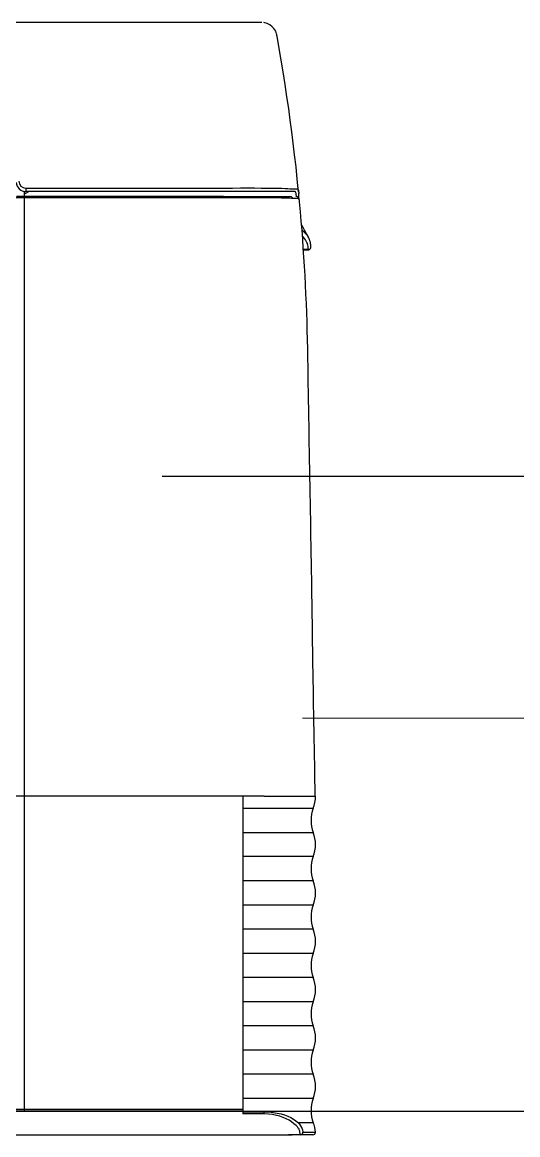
# Model space of a CAD drawing. Header units: centimetres. Extents: x 31 to 22766, y 238 to 3306.
# Drawn here: x 3090.96 to 3101.21, y 821.54 to 844.54 of the extents above; entities that cross this region are included whole.
import ezdxf
from ezdxf.xclip import XClip

# ---------------------------------------------------------------- set-up
doc = ezdxf.new("R2010")
doc.units = ezdxf.units.CM
doc.header["$XCLIPFRAME"] = 0
doc.linetypes.add('DASHED', pattern=[0.75, 0.5, -0.25])
doc.linetypes.add('HIDDEN', pattern=[0.375, 0.25, -0.125])
doc.layers.add('00_BORDA_SIVA', color=5, linetype='Continuous', lineweight=25)
doc.layers.add('M-HVAC-VRF DRENAJ HATTI', color=6, linetype='DASHED', lineweight=5)
doc.layers.add('M-VRF-BORU', color=3, linetype='Continuous')

# ---------------------------------------------------------------- blocks, each defined once
blk = doc.blocks.new('DUVAR PLANI')
at = {"layer": '00_BORDA_SIVA', "color": 251, "linetype": 'HIDDEN', "ltscale": 50}
blk.add_line((37350.638, 5342.619), (37500.638, 5342.619), dxfattribs=at)
blk = doc.blocks.new('fxaq 7.1 kw iç ünite')
at = {"color": 7, "linetype": 'Continuous', "true_color": 0xffffff}
for p, q in [((12597.165, 4111.525), (12596.907, 4111.525)), ((12596.956, 4111.579), (12597.382, 4111.579)), ((12597.175, 4111.467), (12597.165, 4111.525)), ((12597.214, 4111.579), (12597.225, 4111.518)), ((12597.215, 4111.579), (12597.214, 4111.579)), ((12597.225, 4111.518), (12597.229, 4111.504)), ((12597.229, 4111.504), (12597.234, 4111.49)), ((12597.234, 4111.49), (12597.239, 4111.477)), ((12597.384, 4111.578), (12597.464, 4111.579)), ((12597.464, 4111.579), (12597.384, 4111.578)), ((12597.384, 4111.577), (12597.384, 4111.578)), ((12597.384, 4111.578), (12597.384, 4111.578)), ((12597.385, 4111.579), (12597.464, 4111.579)), ((12691.404, 4111.579), (12597.465, 4111.579)), ((12596.951, 4111.329), (12597.259, 4111.329)), ((12597.239, 4111.477), (12597.245, 4111.464)), ((12597.245, 4111.464), (12597.252, 4111.452)), ((12597.252, 4111.452), (12597.26, 4111.44)), ((12597.308, 4111.291), (12597.259, 4111.329)), ((12597.26, 4111.44), (12597.269, 4111.428)), ((12597.269, 4111.428), (12597.279, 4111.416)), ((12597.279, 4111.416), (12597.29, 4111.403)), ((12597.29, 4111.403), (12597.303, 4111.39)), ((12597.303, 4111.39), (12597.349, 4111.35)), ((12597.36, 4111.256), (12597.308, 4111.291)), ((12597.349, 4111.35), (12597.398, 4111.313)), ((12597.416, 4111.224), (12597.36, 4111.256)), ((12597.398, 4111.313), (12597.451, 4111.279)), ((12597.451, 4111.279), (12597.509, 4111.248)), ((12597.478, 4111.196), (12597.416, 4111.224)), ((12597.544, 4111.17), (12597.478, 4111.196)), ((12597.509, 4111.248), (12597.571, 4111.221)), ((12597.617, 4111.148), (12597.544, 4111.17)), ((12597.571, 4111.221), (12597.639, 4111.197)), ((12597.695, 4111.13), (12597.617, 4111.148)), ((12597.639, 4111.197), (12597.712, 4111.177)), ((12597.78, 4111.116), (12597.695, 4111.13)), ((12597.712, 4111.177), (12597.791, 4111.162)), ((12597.87, 4111.107), (12597.78, 4111.116)), ((12597.791, 4111.162), (12597.875, 4111.152)), ((12597.966, 4111.103), (12597.87, 4111.107)), ((12597.875, 4111.152), (12597.966, 4111.148)), ((12597.966, 4111.148), (12597.966, 4111.103)), ((12597.966, 4111.148), (12598.404, 4111.148)), ((12598.404, 4111.103), (12597.966, 4111.103)), ((12598.404, 4104.579), (12598.404, 4111.148)), ((12598.404, 4111.093), (12700.404, 4111.093)), ((12700.404, 4111.05), (12598.404, 4111.05)), ((12602.929, 4092.074), (12602.929, 4111.093)), ((12596.951, 4110.829), (12598.404, 4110.829)), ((12596.951, 4110.329), (12598.404, 4110.329)), ((12596.951, 4109.829), (12598.404, 4109.829)), ((12596.951, 4109.329), (12598.404, 4109.329)), ((12596.951, 4108.829), (12598.404, 4108.829)), ((12596.951, 4108.329), (12598.404, 4108.329)), ((12596.951, 4107.829), (12598.404, 4107.829)), ((12596.951, 4107.329), (12598.404, 4107.329)), ((12596.951, 4106.829), (12598.404, 4106.829)), ((12596.951, 4106.329), (12598.404, 4106.329)), ((12596.951, 4105.829), (12598.404, 4105.829)), ((12598.404, 4105.329), (12596.951, 4105.329)), ((12598.404, 4104.829), (12596.951, 4104.829)), ((12597.966, 4104.579), (12596.904, 4104.579)), ((12596.909, 4104.579), (12596.912, 4104.409)), ((12596.912, 4104.409), (12596.915, 4104.247)), ((12597.966, 4104.579), (12603.104, 4104.579)), ((12602.929, 4104.579), (12603.129, 4104.579)), ((12596.915, 4104.247), (12596.918, 4104.088)), ((12596.918, 4104.088), (12596.921, 4103.926)), ((12596.921, 4103.926), (12596.924, 4103.759)), ((12596.924, 4103.759), (12596.928, 4103.586)), ((12596.928, 4103.586), (12596.931, 4103.409)), ((12596.931, 4103.409), (12596.934, 4103.231)), ((12596.934, 4103.231), (12596.937, 4103.055)), ((12596.937, 4103.055), (12596.94, 4102.88)), ((12596.94, 4102.88), (12596.943, 4102.706)), ((12596.943, 4102.706), (12596.946, 4102.531)), ((12596.946, 4102.531), (12596.948, 4102.358)), ((12596.948, 4102.358), (12596.951, 4102.188)), ((12596.951, 4102.188), (12596.954, 4102.023)), ((12596.954, 4102.023), (12596.956, 4101.863)), ((12596.956, 4101.863), (12596.958, 4101.708)), ((12596.958, 4101.708), (12596.96, 4101.558)), ((12596.96, 4101.558), (12596.963, 4101.412)), ((12596.963, 4101.412), (12596.965, 4101.269)), ((12596.965, 4101.269), (12596.967, 4101.127)), ((12596.967, 4101.127), (12596.969, 4100.985)), ((12596.969, 4100.985), (12596.971, 4100.843)), ((12596.971, 4100.843), (12596.973, 4100.701)), ((12596.973, 4100.701), (12596.975, 4100.568)), ((12596.975, 4100.568), (12596.977, 4100.437)), ((12596.977, 4100.437), (12596.98, 4100.274)), ((12596.98, 4100.274), (12596.983, 4100.097)), ((12596.983, 4100.097), (12596.986, 4099.921)), ((12596.986, 4099.921), (12596.989, 4099.747)), ((12596.989, 4099.747), (12596.992, 4099.572)), ((12596.992, 4099.572), (12596.995, 4099.396)), ((12596.995, 4099.396), (12596.998, 4099.22)), ((12596.998, 4099.22), (12597.001, 4099.043)), ((12597.001, 4099.043), (12597.004, 4098.865)), ((12597.004, 4098.865), (12597.007, 4098.688)), ((12597.007, 4098.688), (12597.01, 4098.512)), ((12597.01, 4098.512), (12597.013, 4098.338)), ((12597.013, 4098.338), (12597.016, 4098.163)), ((12597.016, 4098.163), (12597.019, 4097.989)), ((12597.019, 4097.989), (12597.022, 4097.813)), ((12597.022, 4097.813), (12597.025, 4097.636)), ((12597.025, 4097.636), (12597.029, 4097.457)), ((12597.029, 4097.457), (12597.032, 4097.278)), ((12597.032, 4097.278), (12597.035, 4097.098)), ((12597.035, 4097.098), (12597.038, 4096.92)), ((12597.038, 4096.92), (12597.041, 4096.743)), ((12597.041, 4096.743), (12597.044, 4096.569)), ((12597.044, 4096.569), (12597.047, 4096.398)), ((12597.047, 4096.398), (12597.05, 4096.228)), ((12597.05, 4096.228), (12597.053, 4096.058)), ((12597.053, 4096.058), (12597.056, 4095.886)), ((12597.056, 4095.886), (12597.059, 4095.71)), ((12597.059, 4095.71), (12597.062, 4095.528)), ((12597.062, 4095.528), (12597.065, 4095.339)), ((12597.065, 4095.338), (12597.069, 4095.138)), ((12597.066, 4095.339), (12597.066, 4095.339)), ((12597.066, 4095.339), (12597.066, 4095.339)), ((12597.066, 4095.339), (12597.066, 4095.339)), ((12597.066, 4095.339), (12597.066, 4095.339)), ((12597.066, 4095.339), (12597.066, 4095.339)), ((12597.066, 4095.339), (12597.066, 4095.339)), ((12597.066, 4095.339), (12597.066, 4095.339)), ((12597.069, 4095.138), (12597.074, 4094.95)), ((12597.074, 4094.95), (12597.079, 4094.766)), ((12597.079, 4094.766), (12597.086, 4094.583)), ((12597.086, 4094.583), (12597.093, 4094.394)), ((12597.093, 4094.394), (12597.101, 4094.203)), ((12597.101, 4094.203), (12597.11, 4094.01)), ((12597.11, 4094.01), (12597.12, 4093.816)), ((12597.12, 4093.816), (12597.131, 4093.624)), ((12597.131, 4093.624), (12597.143, 4093.434)), ((12597.143, 4093.434), (12597.156, 4093.246)), ((12597.002, 4093.234), (12597.001, 4093.228)), ((12597.001, 4093.229), (12597.001, 4093.217)), ((12597.001, 4093.217), (12597.001, 4093.206)), ((12597.001, 4093.206), (12597.002, 4093.196)), ((12597.003, 4093.241), (12597.002, 4093.234)), ((12597.002, 4093.196), (12597.003, 4093.185)), ((12597.005, 4093.249), (12597.003, 4093.241)), ((12597.003, 4093.185), (12597.004, 4093.174)), ((12597.004, 4093.174), (12597.005, 4093.163)), ((12597.008, 4093.256), (12597.005, 4093.249)), ((12597.005, 4093.163), (12597.007, 4093.153)), ((12597.007, 4093.153), (12597.009, 4093.142)), ((12597.013, 4093.263), (12597.008, 4093.256)), ((12597.009, 4093.142), (12597.011, 4093.131)), ((12597.011, 4093.131), (12597.014, 4093.12)), ((12597.019, 4093.27), (12597.013, 4093.263)), ((12597.014, 4093.12), (12597.017, 4093.109)), ((12597.017, 4093.109), (12597.02, 4093.098)), ((12597.027, 4093.276), (12597.019, 4093.27)), ((12597.02, 4093.098), (12597.023, 4093.088)), ((12597.023, 4093.088), (12597.027, 4093.077)), ((12597.035, 4093.28), (12597.027, 4093.276)), ((12597.045, 4093.283), (12597.035, 4093.28)), ((12597.054, 4093.284), (12597.045, 4093.283)), ((12597.052, 4093.281), (12597.051, 4093.279)), ((12597.051, 4093.279), (12597.051, 4093.278)), ((12597.051, 4093.278), (12597.154, 4093.278)), ((12597.051, 4093.278), (12597.053, 4093.245)), ((12597.052, 4093.283), (12597.052, 4093.282)), ((12597.053, 4093.283), (12597.052, 4093.283)), ((12597.052, 4093.282), (12597.052, 4093.281)), ((12597.054, 4093.284), (12597.053, 4093.283)), ((12597.053, 4093.245), (12597.057, 4093.215)), ((12597.054, 4093.284), (12597.054, 4093.284)), ((12597.054, 4093.284), (12597.054, 4093.284)), ((12597.054, 4093.284), (12597.054, 4093.284)), ((12597.153, 4093.284), (12597.054, 4093.284)), ((12597.054, 4093.284), (12597.054, 4093.284)), ((12597.054, 4093.284), (12597.054, 4093.284)), ((12597.054, 4093.284), (12597.054, 4093.284)), ((12597.054, 4093.284), (12597.054, 4093.284)), ((12597.054, 4093.284), (12597.054, 4093.284)), ((12597.057, 4093.215), (12597.063, 4093.185)), ((12597.063, 4093.185), (12597.071, 4093.156)), ((12597.071, 4093.156), (12597.082, 4093.129)), ((12597.082, 4093.129), (12597.095, 4093.102)), ((12597.095, 4093.102), (12597.11, 4093.075)), ((12597.156, 4093.246), (12597.169, 4093.062)), ((12597.027, 4093.077), (12597.031, 4093.067)), ((12597.031, 4093.067), (12597.036, 4093.056)), ((12597.04, 4093.051), (12597.038, 4093.054)), ((12597.042, 4093.047), (12597.04, 4093.051)), ((12597.043, 4093.043), (12597.042, 4093.047)), ((12597.045, 4093.04), (12597.043, 4093.043)), ((12597.044, 4093.04), (12597.058, 4093.01)), ((12597.047, 4093.036), (12597.045, 4093.04)), ((12597.049, 4093.032), (12597.047, 4093.036)), ((12597.051, 4093.029), (12597.049, 4093.032)), ((12597.06, 4093.013), (12597.051, 4093.029)), ((12597.058, 4093.01), (12597.073, 4092.981)), ((12597.069, 4092.998), (12597.06, 4093.013)), ((12597.08, 4092.983), (12597.069, 4092.998)), ((12597.073, 4092.981), (12597.087, 4092.953)), ((12597.091, 4092.968), (12597.08, 4092.983)), ((12597.087, 4092.953), (12597.102, 4092.926)), ((12597.104, 4092.953), (12597.091, 4092.968)), ((12597.102, 4092.926), (12597.116, 4092.9)), ((12597.117, 4092.939), (12597.104, 4092.953)), ((12597.11, 4093.075), (12597.129, 4093.049)), ((12597.116, 4092.9), (12597.13, 4092.874)), ((12597.132, 4092.924), (12597.117, 4092.939)), ((12597.129, 4093.049), (12597.15, 4093.024)), ((12597.13, 4092.874), (12597.145, 4092.847)), ((12597.147, 4092.909), (12597.132, 4092.924)), ((12597.164, 4092.894), (12597.147, 4092.909)), ((12597.15, 4093.024), (12597.174, 4092.999)), ((12597.182, 4092.88), (12597.164, 4092.894)), ((12597.169, 4093.062), (12597.183, 4092.878)), ((12597.183, 4092.878), (12597.198, 4092.691)), ((12597.145, 4092.847), (12597.16, 4092.821)), ((12597.16, 4092.821), (12597.176, 4092.794)), ((12597.176, 4092.794), (12597.192, 4092.766)), ((12597.198, 4092.691), (12597.214, 4092.498)), ((12597.214, 4092.498), (12597.233, 4092.294)), ((12597.233, 4092.293), (12597.233, 4092.292)), ((12597.233, 4092.292), (12597.233, 4092.29)), ((12597.233, 4092.29), (12597.233, 4092.289)), ((12597.233, 4092.289), (12597.234, 4092.287)), ((12597.234, 4092.287), (12597.234, 4092.286)), ((12597.234, 4092.286), (12597.234, 4092.284)), ((12597.234, 4092.284), (12597.234, 4092.282)), ((12597.234, 4092.282), (12597.235, 4092.274)), ((12597.235, 4092.274), (12597.236, 4092.266)), ((12597.236, 4092.266), (12597.238, 4092.259)), ((12597.237, 4092.258), (12597.239, 4092.249)), ((12597.238, 4092.259), (12597.239, 4092.252)), ((12597.239, 4092.252), (12597.241, 4092.246)), ((12597.239, 4092.249), (12597.241, 4092.24)), ((12597.241, 4092.246), (12597.243, 4092.241)), ((12597.241, 4092.24), (12597.243, 4092.232)), ((12597.243, 4092.241), (12597.245, 4092.237)), ((12597.243, 4092.232), (12597.247, 4092.224)), ((12597.245, 4092.237), (12597.247, 4092.233)), ((12597.247, 4092.233), (12597.249, 4092.23)), ((12597.247, 4092.224), (12597.252, 4092.215)), ((12597.249, 4092.23), (12597.251, 4092.228)), ((12597.249, 4092.22), (12597.249, 4092.213)), ((12597.249, 4092.213), (12597.249, 4092.205)), ((12597.249, 4092.205), (12597.249, 4092.198)), ((12597.249, 4092.198), (12597.249, 4092.19)), ((12597.249, 4092.19), (12597.249, 4092.183)), ((12597.249, 4092.183), (12597.249, 4092.176)), ((12597.249, 4092.176), (12597.249, 4092.169)), ((12597.249, 4092.169), (12597.249, 4092.161)), ((12597.249, 4092.161), (12597.249, 4092.154)), ((12597.251, 4092.228), (12597.254, 4092.226)), ((12597.252, 4092.215), (12597.259, 4092.206)), ((12597.254, 4092.226), (12597.256, 4092.225)), ((12597.256, 4092.225), (12597.259, 4092.224)), ((12597.259, 4092.224), (12597.381, 4092.224)), ((12597.259, 4092.206), (12597.267, 4092.197)), ((12597.267, 4092.197), (12597.278, 4092.188)), ((12597.278, 4092.188), (12597.291, 4092.182)), ((12597.291, 4092.182), (12597.308, 4092.179)), ((12597.3, 4092.18), (12597.3, 4092.165)), ((12597.3, 4092.165), (12597.301, 4092.152)), ((12597.383, 4092.217), (12597.381, 4092.224)), ((12597.381, 4092.224), (12597.4, 4092.221)), ((12597.385, 4092.21), (12597.383, 4092.217)), ((12597.389, 4092.203), (12597.385, 4092.21)), ((12597.392, 4092.197), (12597.389, 4092.203)), ((12597.397, 4092.192), (12597.392, 4092.197)), ((12597.403, 4092.188), (12597.397, 4092.192)), ((12597.4, 4092.221), (12597.445, 4092.218)), ((12597.409, 4092.184), (12597.403, 4092.188)), ((12597.416, 4092.182), (12597.409, 4092.184)), ((12597.423, 4092.18), (12597.416, 4092.182)), ((12602.925, 4092.179), (12597.431, 4092.179)), ((12597.445, 4092.218), (12597.513, 4092.215)), ((12597.513, 4092.215), (12597.605, 4092.212)), ((12597.605, 4092.212), (12597.72, 4092.21)), ((12597.72, 4092.21), (12597.857, 4092.208)), ((12597.857, 4092.208), (12598.014, 4092.207)), ((12598.014, 4092.207), (12598.189, 4092.206)), ((12598.189, 4092.206), (12598.381, 4092.206)), ((12598.381, 4092.206), (12598.586, 4092.206)), ((12598.586, 4092.206), (12700.222, 4092.206)), ((12598.804, 4092.179), (12603.084, 4092.179)), ((12599.178, 4092.177), (12599.179, 4092.177)), ((12599.179, 4092.177), (12599.18, 4092.177)), ((12599.18, 4092.177), (12599.181, 4092.178)), ((12599.181, 4092.178), (12599.182, 4092.178)), ((12599.182, 4092.178), (12599.183, 4092.178)), ((12599.183, 4092.178), (12599.184, 4092.179)), ((12599.184, 4092.179), (12599.185, 4092.179)), ((12599.204, 4092.178), (12599.204, 4092.178)), ((12597.249, 4092.154), (12597.249, 4092.146)), ((12597.249, 4092.146), (12597.249, 4092.139)), ((12597.249, 4092.139), (12597.25, 4092.132)), ((12597.25, 4092.132), (12597.25, 4092.125)), ((12597.25, 4092.125), (12597.25, 4092.119)), ((12597.25, 4092.112), (12597.25, 4092.116)), ((12597.251, 4092.108), (12597.25, 4092.112)), ((12597.251, 4092.105), (12597.251, 4092.108)), ((12597.251, 4092.101), (12597.251, 4092.105)), ((12597.252, 4092.097), (12597.251, 4092.101)), ((12597.252, 4092.094), (12597.252, 4092.097)), ((12597.252, 4092.09), (12597.252, 4092.094)), ((12597.252, 4092.092), (12597.252, 4092.092)), ((12597.252, 4092.092), (12597.252, 4092.092)), ((12597.252, 4092.092), (12597.252, 4092.091)), ((12597.252, 4092.091), (12597.252, 4092.09)), ((12597.252, 4092.091), (12597.252, 4092.091)), ((12597.252, 4092.09), (12597.252, 4092.09)), ((12597.252, 4092.09), (12597.252, 4092.09)), ((12597.253, 4092.087), (12597.252, 4092.09)), ((12597.253, 4092.084), (12597.253, 4092.087)), ((12597.253, 4092.085), (12597.28, 4091.82)), ((12597.253, 4092.08), (12597.253, 4092.084)), ((12597.255, 4092.07), (12597.253, 4092.08)), ((12597.257, 4092.06), (12597.255, 4092.07)), ((12597.259, 4092.051), (12597.257, 4092.06)), ((12597.261, 4092.044), (12597.259, 4092.051)), ((12597.263, 4092.038), (12597.261, 4092.044)), ((12597.266, 4092.033), (12597.263, 4092.038)), ((12597.268, 4092.03), (12597.266, 4092.033)), ((12597.271, 4092.027), (12597.268, 4092.03)), ((12597.275, 4092.025), (12597.271, 4092.027)), ((12597.278, 4092.024), (12597.275, 4092.025)), ((12597.396, 4092.024), (12597.278, 4092.024)), ((12597.301, 4092.152), (12597.303, 4092.14)), ((12597.303, 4092.14), (12597.304, 4092.128)), ((12597.304, 4092.128), (12597.306, 4092.118)), ((12597.306, 4092.118), (12597.308, 4092.108)), ((12597.308, 4092.108), (12597.31, 4092.1)), ((12597.31, 4092.1), (12597.312, 4092.094)), ((12597.312, 4092.094), (12597.315, 4092.089)), ((12597.315, 4092.089), (12597.318, 4092.085)), ((12597.318, 4092.085), (12597.321, 4092.082)), ((12597.321, 4092.082), (12597.324, 4092.08)), ((12597.324, 4092.08), (12597.328, 4092.079)), ((12597.328, 4092.079), (12597.328, 4092.079)), ((12597.328, 4092.079), (12597.328, 4092.079)), ((12597.328, 4092.079), (12597.328, 4092.079)), ((12597.328, 4092.079), (12597.328, 4092.079)), ((12597.328, 4092.079), (12597.328, 4092.079)), ((12597.328, 4092.079), (12597.328, 4092.079)), ((12597.328, 4092.079), (12597.328, 4092.079)), ((12597.328, 4092.079), (12602.89, 4092.079)), ((12597.408, 4092.021), (12597.396, 4092.024)), ((12597.433, 4092.019), (12597.408, 4092.021)), ((12597.473, 4092.016), (12597.433, 4092.019)), ((12597.528, 4092.014), (12597.473, 4092.016)), ((12597.599, 4092.012), (12597.528, 4092.014)), ((12597.687, 4092.01), (12597.599, 4092.012)), ((12597.789, 4092.009), (12597.687, 4092.01)), ((12597.904, 4092.007), (12597.789, 4092.009)), ((12598.028, 4092.006), (12597.904, 4092.007)), ((12598.162, 4092.005), (12598.028, 4092.006)), ((12598.303, 4092.005), (12598.162, 4092.005)), ((12598.454, 4092.005), (12598.303, 4092.005)), ((12598.617, 4092.006), (12598.454, 4092.005)), ((12602.89, 4092.006), (12598.617, 4092.006)), ((12602.929, 4092.136), (12602.831, 4092.079)), ((12602.89, 4092.006), (12602.89, 4092.079)), ((12597.28, 4091.82), (12597.307, 4091.567)), ((12597.307, 4091.567), (12597.335, 4091.321)), ((12597.335, 4091.321), (12597.364, 4091.081)), ((12597.364, 4091.081), (12597.394, 4090.843)), ((12597.394, 4090.843), (12597.425, 4090.605)), ((12597.425, 4090.605), (12597.459, 4090.364)), ((12597.459, 4090.364), (12597.495, 4090.117)), ((12597.495, 4090.117), (12597.534, 4089.862)), ((12597.534, 4089.862), (12597.573, 4089.606)), ((12597.573, 4089.606), (12597.613, 4089.363)), ((12597.613, 4089.363), (12597.654, 4089.123)), ((12597.654, 4089.123), (12597.699, 4088.866)), ((12597.7, 4088.866), (12597.7, 4088.865)), ((12597.7, 4088.865), (12597.7, 4088.865)), ((12597.7, 4088.865), (12597.7, 4088.865)), ((12597.7, 4088.865), (12597.7, 4088.865)), ((12597.7, 4088.865), (12597.7, 4088.865)), ((12597.7, 4088.865), (12597.7, 4088.864)), ((12597.7, 4088.865), (12597.701, 4088.857)), ((12597.7, 4088.865), (12597.7, 4088.865)), ((12597.7, 4088.865), (12597.7, 4088.865)), ((12597.7, 4088.864), (12597.7, 4088.863)), ((12597.7, 4088.863), (12597.7, 4088.862)), ((12597.7, 4088.863), (12597.7, 4088.863)), ((12597.7, 4088.862), (12597.7, 4088.861)), ((12597.7, 4088.861), (12597.701, 4088.861)), ((12597.701, 4088.861), (12597.701, 4088.86)), ((12597.701, 4088.859), (12597.704, 4088.837)), ((12597.701, 4088.857), (12597.703, 4088.85)), ((12597.703, 4088.85), (12597.705, 4088.844)), ((12597.704, 4088.837), (12597.708, 4088.815)), ((12597.708, 4088.815), (12597.715, 4088.791)), ((12597.715, 4088.791), (12597.725, 4088.766)), ((12597.725, 4088.766), (12597.742, 4088.738)), ((12597.742, 4088.738), (12597.767, 4088.707)), ((12597.767, 4088.707), (12597.801, 4088.671)), ((12597.801, 4088.671), (12597.846, 4088.634)), ((12597.846, 4088.634), (12597.902, 4088.602)), ((12597.902, 4088.602), (12597.97, 4088.582)), ((12598.076, 4088.579), (12598.017, 4088.579)), ((12700.732, 4088.579), (12598.076, 4088.579))]:
    blk.add_line(p, q, dxfattribs=at)
for centre, radius, start, end in [((12596.956, 4111.529), 0.05, 90, 184.4117), ((12597.604, 4111.579), 0.7, 184.4117, 200.9248), ((12597.215, 4111.528), 0.0506, 91.809, 183.7062), ((12596.297, 4111.079), 0.7, 339.0752, 20.9248), ((12597.457, 4111.543), 0.292, 195.2008, 227.2729), ((12597.604, 4110.579), 0.7, 159.0752, 200.9248), ((12596.297, 4110.079), 0.7, 339.0752, 20.9248), ((12597.604, 4109.579), 0.7, 159.0752, 200.9248), ((12596.297, 4109.079), 0.7, 339.0752, 20.9248), ((12597.604, 4108.579), 0.7, 159.0752, 200.9248), ((12596.297, 4108.079), 0.7, 339.0752, 20.9248), ((12597.604, 4107.579), 0.7, 159.0752, 200.9248), ((12596.297, 4107.079), 0.7, 339.0752, 20.9248), ((12597.604, 4106.579), 0.7, 159.0752, 200.9248), ((12596.297, 4106.079), 0.7, 339.0752, 20.9248), ((12597.604, 4105.579), 0.7, 159.0752, 200.9248), ((12596.297, 4105.079), 0.7, 339.0752, 20.9248), ((12597.604, 4104.579), 0.7, 159.0752, 180), ((12602.89, 4091.879), 0.2, 3, 90), ((12602.89, 4091.856), 0.15, 2.9102, 89.9753)]:
    blk.add_arc(centre, radius, start, end, dxfattribs=at)
blk = doc.blocks.new('G$CCD2FF134')
at = {"layer": 'M-HVAC-VRF DRENAJ HATTI', "ltscale": 30}
blk.add_line((-610.266, -1441.875), (-591.844, -1441.875), dxfattribs=at)
at = {"layer": 'M-VRF-BORU'}
blk.add_line((-466.254, -1436.875), (-613.173, -1436.875), dxfattribs=at)
at = {"rotation": 180}
blk.add_blockref('fxaq 7.1 kw iç ünite', (11986.904, 2661.093), dxfattribs=at)

msp = doc.modelspace()

# ---------------------------------------------------------------- block references
ref = msp.add_blockref('G$CCD2FF134', (3707.025, 2272.025))
XClip(ref).set_block_clipping_path([(-3470.0000000001, -1889.9999999982), (349.9999999999, 300.0000000019)])
msp.add_blockref('DUVAR PLANI', (-34278.613, -4520.594))

doc.saveas('drawing.dxf')
